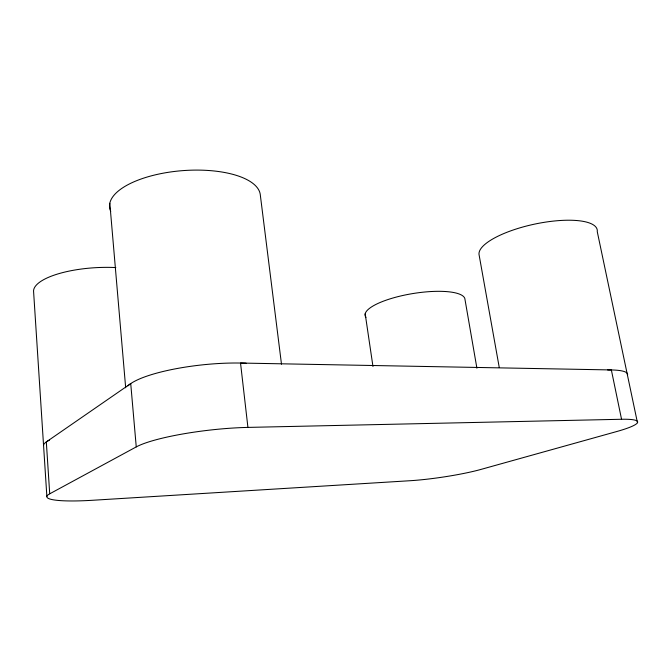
<?xml version="1.0" encoding="UTF-8"?>
<svg xmlns="http://www.w3.org/2000/svg" width="671" height="671" viewBox="0 0 671 671"><rect width="100%" height="100%" fill="white"/><g stroke="black" fill="none" stroke-linecap="round" stroke-linejoin="round"><path stroke-width="1.01" d="M136.255 446.903L130.728 383.611L46.316 441.921L49.721 493.814L136.255 446.903A80.327 13.47 -6.6 0 1 247.926 427.402L621.547 419.266L611.356 369.947L240.528 363.045L247.926 427.402M637.45 422.671L597.265 231.671A60.373 18.57 -12.1 0 0 537.001 223.628A60.373 18.57 -12.1 0 0 479.153 255.181L499.266 367.549M476.913 368.211L464.81 298.436A50.602 13.89 -9.3 0 0 408.052 294.41A50.602 13.89 -9.3 0 0 365.955 317.366M365.192 313.835L372.975 366.509M281.493 364.21L260.34 195.194A75.605 30.497 -4.4 0 0 176.985 171.164A75.605 30.497 -4.4 0 0 110.757 211.315M109.818 203.296L125.678 387.804M46.869 496.448L33.55 290.937A63.376 20.315 -3.3 0 1 115.831 267.57M607.674 369.939A62.579 10.711 -10.1 0 1 627.469 375.24M127.909 385.9A79.136 17.958 -6.1 0 1 246.089 363.221M43.556 445.301A65.8 11.759 -5.4 0 1 49.453 440.126M621.547 419.266A63.317 7.985 -9.5 0 1 616.347 431.638L480.813 469.457A52.69 5.888 -8.5 0 1 410.166 480.713L92.606 500.272A66.622 8.773 -6.1 0 1 49.721 493.814"/></g></svg>
